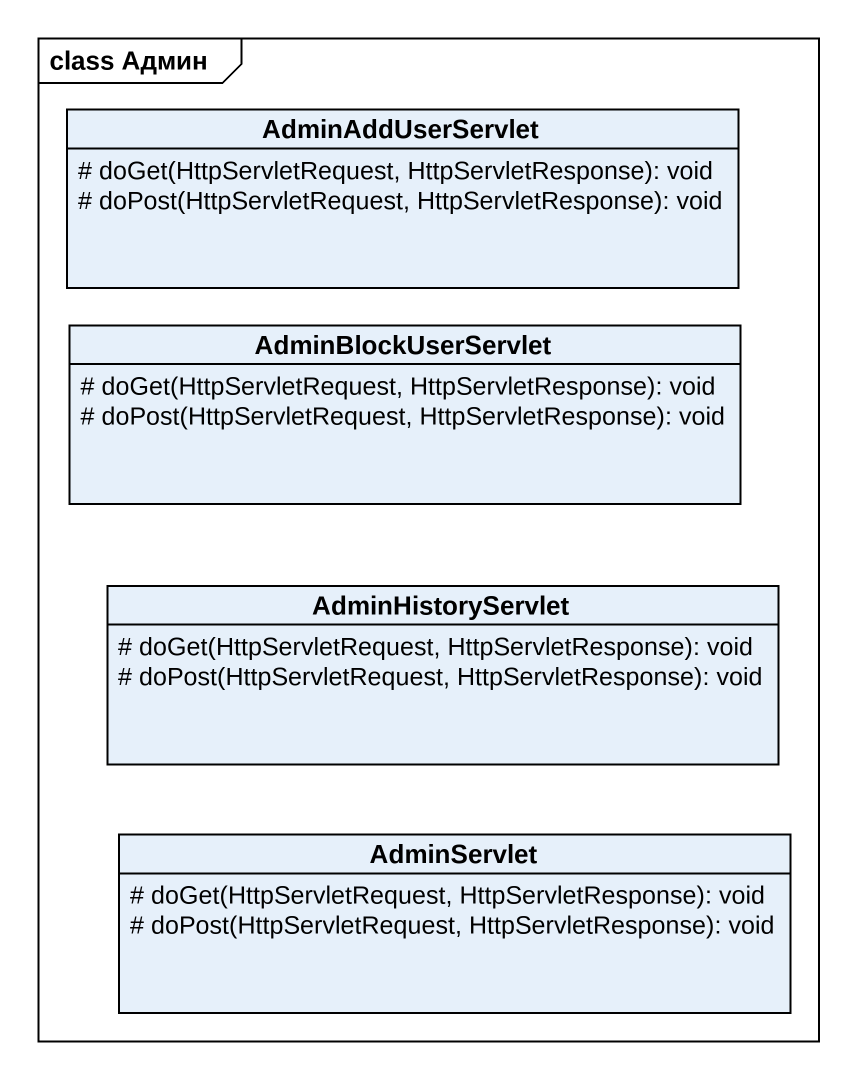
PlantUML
@startuml
mainframe class Админ
hide circle
hide empty members
skinparam classAttributeIconSize 0
class AdminAddUserServlet {
  # doGet(HttpServletRequest, HttpServletResponse): void
  # doPost(HttpServletRequest, HttpServletResponse): void
}
class AdminBlockUserServlet {
  # doGet(HttpServletRequest, HttpServletResponse): void
  # doPost(HttpServletRequest, HttpServletResponse): void
}
class AdminHistoryServlet {
  # doGet(HttpServletRequest, HttpServletResponse): void
  # doPost(HttpServletRequest, HttpServletResponse): void
}
class AdminServlet {
  # doGet(HttpServletRequest, HttpServletResponse): void
  # doPost(HttpServletRequest, HttpServletResponse): void
}
@enduml
